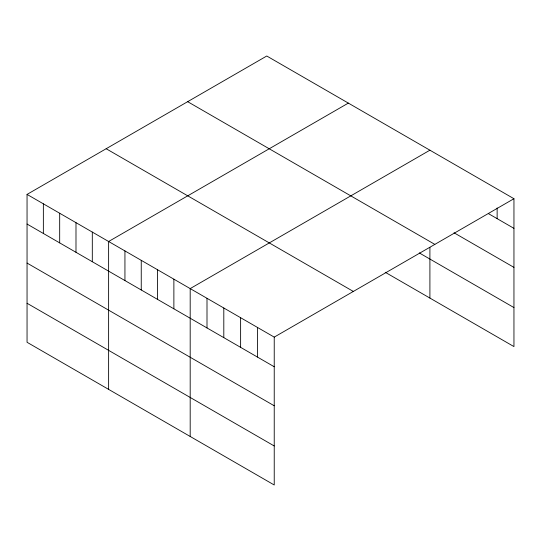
<?xml version="1.0" encoding="UTF-8"?>
<svg xmlns="http://www.w3.org/2000/svg" width="541" height="541" viewBox="0 0 541 541"><rect width="100%" height="100%" fill="white"/><g stroke="black" fill="none" stroke-linecap="round" stroke-linejoin="round"><path stroke-width="0.81" d="M27.05 194.408L274.233 337.117L274.233 484.993L27.05 342.284L27.05 194.408L266.767 56.007L513.95 198.716L513.95 346.592L385.219 272.272M348.336 103.101L108.619 241.502L108.619 389.378M429.906 150.195L190.189 288.596L190.189 436.472M274.233 337.117L513.95 198.716M488.374 213.594L513.95 228.356M454.021 232.779L513.95 267.376M187.659 101.681L434.842 244.39M419.268 252.911L513.95 307.579M106.158 148.734L353.341 291.443M27.05 224.048L274.233 366.757M27.05 263.068L274.233 405.777M27.05 303.264L274.233 445.973M497.138 207.954L497.138 218.652M429.906 247.332L429.906 298.071M257.428 327.413L257.428 357.053M240.617 317.709L240.617 347.349M223.805 308.005L223.805 337.645M207 298.301L207 327.941M173.877 279.176L173.877 308.816M157.566 269.756L157.566 299.396M141.248 260.336L141.248 289.983M124.937 250.923L124.937 280.563M92.308 232.082L92.308 261.722M75.99 222.662L75.99 252.302M59.679 213.242L59.679 242.882M43.361 203.829L43.361 233.469"/></g></svg>
